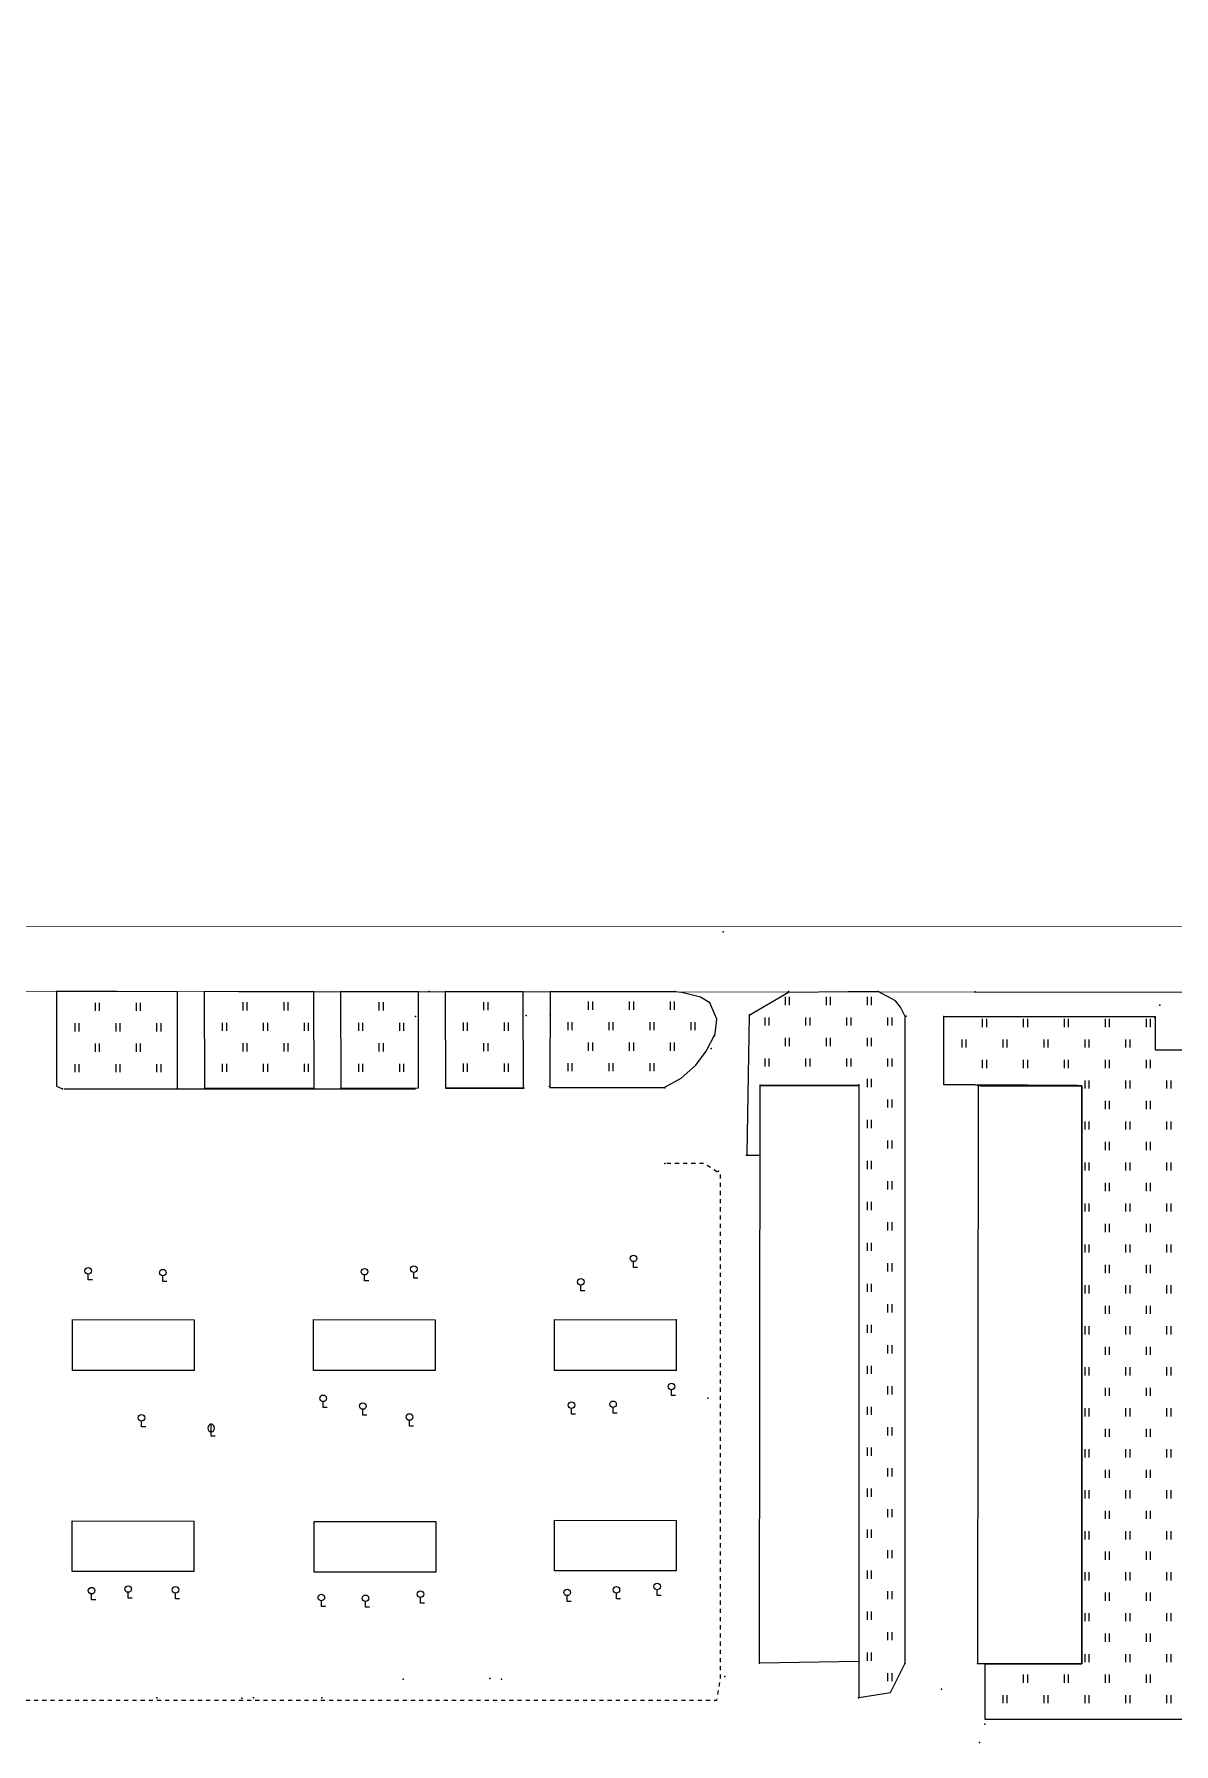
# Model space of a CAD drawing. Extents: x -992 to 2561, y -723 to 1492.
# Drawn here: x 1754.3 to 1893.4, y 1260.6 to 1469.2 of the extents above; entities that cross this region are included whole.
import ezdxf

# ---------------------------------------------------------------- set-up
doc = ezdxf.new("R2010")
doc.units = 0
doc.header["$LTSCALE"] = 0.5
doc.header["$PDSIZE"] = 0.2
doc.linetypes.add('X3', pattern=[5, 4, -1])
doc.linetypes.add('X6', pattern=[2, 1, -1])
doc.layers.get('0').update_dxf_attribs({"linetype": 'CONTINUOUS'})
for name, color, linetype in [('DLSS', 4, 'CONTINUOUS'), ('JMD', 6, 'CONTINUOUS'), ('ZBTZ', 3, 'CONTINUOUS'), ('ZDH', 1, 'CONTINUOUS')]:
    doc.layers.add(name, color=color, linetype=linetype)

# ---------------------------------------------------------------- blocks, each defined once
blk = doc.blocks.new('gc121')
for p, q in [((-0.5, -1), (-0.5, 1)), ((0.5, -1), (0.5, 1))]:
    blk.add_line(p, q)
blk = doc.blocks.new('gc143')
for p, q in [((0, 0), (0, 3)), ((1, 0), (0, 0))]:
    blk.add_line(p, q)
for centre, start, end in [((0.225, 2), 102.68038, 257.31962), ((-0.225, 2), 282.68038, 77.31962)]:
    blk.add_arc(centre, 1.025, start, end)
blk = doc.blocks.new('gc145')
for p, q in [((0, 0), (0, 1.4)), ((1, 0), (0, 0))]:
    blk.add_line(p, q)
blk.add_circle((0, 2.2), 0.8)

msp = doc.modelspace()

# ---------------------------------------------------------------- linework, layer by layer
at = {"layer": 'DLSS', "linetype": 'X3', "const_width": 0.1, "elevation": -0.21, "flags": 128}
msp.add_lwpolyline([(2094.14, 1469.2), (2050.08, 1410.12), (2023.1, 1374.15), (2017.51, 1367.01), (2012.57, 1363.2), (2008.01, 1360.99), (2004.25, 1360.43), (1999.78, 1360.35), (1622.86, 1360.35), (1614.22, 1359.48), (1610.4, 1358.64), (1603.64, 1356.77), (1595.53, 1352.3), (1589.55, 1347.41), (1556.71, 1315.86), (1517.86, 1278.8), (1497.84, 1252.93), (1493.06, 1240.21)], dxfattribs=at)
at = {"layer": 'DLSS', "linetype": 'X6', "elevation": -0.21, "flags": 128}
msp.add_lwpolyline([(1751.32, 1316.75, 0, 0, 0), (1694.23, 1316.77, 0, 0, -0.413991), (1691.24, 1319.77, 0, 0, 0), (1691.22, 1349.44, 0, 0.1, -0.414475), (1694.22, 1352.44, 0.1, 0.1, 0), (2003.22, 1352.3, 0.1, 0.1, 0)], format="xyseb", dxfattribs=at)
at = {"layer": 'DLSS', "linetype": 'X6', "flags": 128}
for points, elevation in [([(1838.09, 1268.6), (1838.08, 1330.15), (1836.05, 1331.46), (1833.64, 1331.46), (1831.54, 1331.46)], -0.21), ([(1713.47, 1269.6), (1713.56, 1268.41), (1714.16, 1267.64), (1714.86, 1266.72), (1715.98, 1265.96), (1837.62, 1265.96), (1838.09, 1268.6)], -0.52)]:
    msp.add_lwpolyline(points, dxfattribs=dict(at, elevation=elevation))
at = {"layer": 'JMD', "linetype": 'Continuous', "flags": 128}
for points, elevation in [([(1757.97, 1340.57), (1800.86, 1340.57)], -0.21), ([(1804.57, 1340.67), (1814.14, 1340.67)], -0.21), ([(1817.26, 1340.7), (1831.19, 1340.7)], -0.21), ([(1817.49, 1340.67), (1817.35, 1340.67)], -0.21), ([(1842.9, 1340.99), (1854.98, 1341.04), (1854.98, 1270.69), (1842.85, 1270.48), (1842.9, 1340.99)], -0.38), ([(1842.9, 1332.48), (1842.9, 1340.98), (1854.96, 1340.98), (1854.96, 1270.55)], -0.21), ([(1881.59, 1340.97), (1869.51, 1341.03), (1869.43, 1270.43)], 0.47), ([(1869.82, 1340.94), (1882.17, 1340.94), (1882.17, 1270.41), (1870.36, 1270.41), (1869.44, 1270.41)], -0.21), ([(1759, 1306.2), (1759, 1312.4), (1773.85, 1312.38)], 0.64), ([(1773.85, 1312.38), (1773.85, 1306.2)], 0.64), ([(1788.41, 1306.19), (1788.41, 1312.39), (1803.26, 1312.36)], 0.64), ([(1803.26, 1312.36), (1803.26, 1306.19)], 0.64), ([(1817.81, 1306.2), (1817.81, 1312.4), (1832.66, 1312.38)], 0.64), ([(1832.66, 1312.38), (1832.66, 1306.2)], 0.64), ([(1773.85, 1306.2), (1759, 1306.2)], 0.64), ([(1803.26, 1306.19), (1788.41, 1306.19)], 0.64), ([(1832.66, 1306.2), (1817.81, 1306.2)], 0.64), ([(1758.93, 1281.64), (1758.93, 1287.84), (1773.78, 1287.81)], 0.64), ([(1773.78, 1287.81), (1773.78, 1281.64)], 0.64), ([(1788.49, 1281.58), (1788.49, 1287.78), (1803.33, 1287.75)], 0.64), ([(1803.33, 1287.75), (1803.33, 1281.58)], 0.64), ([(1817.8, 1281.73), (1817.8, 1287.93), (1832.65, 1287.9)], 0.64), ([(1832.65, 1287.9), (1832.65, 1281.73)], 0.64), ([(1773.78, 1281.64), (1758.93, 1281.64)], 0.64), ([(1803.33, 1281.58), (1788.49, 1281.58)], 0.64), ([(1832.65, 1281.73), (1817.8, 1281.73)], 0.64)]:
    msp.add_lwpolyline(points, dxfattribs=dict(at, elevation=elevation))
at = {"layer": 'ZBTZ', "linetype": 'Continuous', "elevation": -0.21, "flags": 128}
msp.add_lwpolyline([(1771.81, 1340.6), (1771.81, 1352.41), (1757.05, 1352.47), (1757.05, 1340.89), (1757.75, 1340.57)], dxfattribs=at)
for points in [[(1775.1, 1340.62), (1788.49, 1340.62), (1788.46, 1352.43), (1775.06, 1352.39), (1775.1, 1341.02)], [(1791.72, 1340.62), (1801.22, 1340.66), (1801.2, 1352.4), (1791.68, 1352.45), (1791.72, 1340.97)], [(1804.46, 1352.37), (1804.5, 1340.64), (1814.03, 1340.64), (1813.99, 1352.41), (1804.46, 1352.45)], [(1817.23, 1340.7), (1831.22, 1340.7), (1833.26, 1341.86), (1835.06, 1343.43), (1836.34, 1345.15), (1837.44, 1347.25), (1837.65, 1349.07), (1836.79, 1351.07), (1835.65, 1351.76), (1833.35, 1352.31), (1832.52, 1352.41), (1817.28, 1352.45), (1817.25, 1340.96)], [(1841.26, 1332.48), (1842.9, 1332.48), (1842.9, 1340.98), (1854.96, 1340.98), (1854.96, 1266.27), (1858.82, 1266.91), (1860.6, 1270.48), (1860.6, 1349.38), (1860.03, 1350.53), (1859.44, 1351.31), (1857.32, 1352.42), (1846.38, 1352.31), (1841.56, 1349.49), (1841.29, 1332.57)], [(1869.1, 1341.03), (1865.32, 1341.03), (1865.32, 1349.39), (1891.11, 1349.39), (1891.11, 1345.32), (1896.95, 1345.32), (1896.95, 1263.58), (1870.37, 1263.58), (1870.37, 1270.41), (1882.17, 1270.41), (1882.17, 1340.94), (1869.51, 1340.94)]]:
    msp.add_lwpolyline(points, close=True, dxfattribs=at)
at = {"layer": 'ZDH', "linetype": 'Continuous'}
for p in [(1838.42, 1359.72, -0.21), (1802.5, 1352.45, -0.47), (1832.52, 1352.42, -0.46), (1846.39, 1352.42, -0.45), (1857.35, 1352.42, -0.48), (1869.16, 1352.39, -0.46), (1891.72, 1350.75, -0.55), (1800.87, 1349.38, -0.41), (1814.36, 1349.5, -0.38), (1817.29, 1349.48, -0.39), (1841.62, 1349.57, -0.48), (1860.73, 1349.42, -0.53), (1865.33, 1349.38, -0.56), (1891.07, 1349.26, -0.42), (1837.34, 1347.02, -0.5), (1836.92, 1345.48, -0.3), (1757.76, 1340.56, 0.3), (1817.19, 1340.84, 0.2), (1831.27, 1340.69, -0.29), (1842.9, 1340.99, -0.38), (1854.98, 1341.04, -0.12), (1869.51, 1341.03, -0.34), (1881.59, 1340.97, 0.47), (1831.29, 1331.45, 0.29), (1841.26, 1332.48, -0.46), (1837.83, 1330.52, -0.44), (1832.66, 1312.38, 0.64), (1836.54, 1302.79, 0), (1842.85, 1270.48, -0.56), (1799.35, 1268.52, -1.62), (1809.92, 1268.6, -0.38), (1811.35, 1268.54, -0.37), (1838.6, 1268.85, -0.64), (1860.58, 1270.44, -0.49), (1869.43, 1270.43, -1.21), (1865.07, 1267.32, -0.39), (1769.27, 1266.26, -0.54), (1779.66, 1266.22, -0.51), (1781.09, 1266.23, -0.5), (1789.4, 1266.23, -1.42), (1837.37, 1265.9, -0.21), (1837.37, 1265.9, -0.66), (1837.37, 1265.9, -0.21), (1854.94, 1266.26, -0.44), (1870.35, 1263.04, -0.28), (1869.68, 1260.78, -0.38)]:
    msp.add_point(p, dxfattribs=at)

# ---------------------------------------------------------------- block references
at = {"layer": 'ZBTZ', "linetype": 'Continuous', "xscale": 0.5, "yscale": 0.5}
for name, p in [('gc121', (1762.05, 1350.57, -0.21)), ('gc121', (1767.05, 1350.57, -0.21)), ('gc121', (1780.06, 1350.62, -0.21)), ('gc121', (1785.06, 1350.62, -0.21)), ('gc121', (1796.68, 1350.62, -0.21)), ('gc121', (1809.46, 1350.64, -0.21)), ('gc121', (1822.23, 1350.7, -0.21)), ('gc121', (1827.23, 1350.7, -0.21)), ('gc121', (1832.23, 1350.7, -0.21)), ('gc121', (1846.26, 1351.27, -0.21)), ('gc121', (1851.26, 1351.27, -0.21)), ('gc121', (1856.26, 1351.27, -0.21)), ('gc121', (1759.55, 1348.07, -0.21)), ('gc121', (1764.55, 1348.07, -0.21)), ('gc121', (1769.55, 1348.07, -0.21)), ('gc121', (1777.56, 1348.12, -0.21)), ('gc121', (1782.56, 1348.12, -0.21)), ('gc121', (1787.56, 1348.12, -0.21)), ('gc121', (1794.18, 1348.12, -0.21)), ('gc121', (1799.18, 1348.12, -0.21)), ('gc121', (1806.96, 1348.14, -0.21)), ('gc121', (1811.96, 1348.14, -0.21)), ('gc121', (1819.73, 1348.2, -0.21)), ('gc121', (1824.73, 1348.2, -0.21)), ('gc121', (1829.73, 1348.2, -0.21)), ('gc121', (1834.73, 1348.2, -0.21)), ('gc121', (1843.76, 1348.77, -0.21)), ('gc121', (1848.76, 1348.77, -0.21)), ('gc121', (1853.76, 1348.77, -0.21)), ('gc121', (1858.76, 1348.77, -0.21)), ('gc121', (1870.32, 1348.58, -0.21)), ('gc121', (1875.32, 1348.58, -0.21)), ('gc121', (1880.32, 1348.58, -0.21)), ('gc121', (1885.32, 1348.58, -0.21)), ('gc121', (1890.32, 1348.58, -0.21)), ('gc121', (1762.05, 1345.57, -0.21)), ('gc121', (1767.05, 1345.57, -0.21)), ('gc121', (1780.06, 1345.62, -0.21)), ('gc121', (1785.06, 1345.62, -0.21)), ('gc121', (1796.68, 1345.62, -0.21)), ('gc121', (1809.46, 1345.64, -0.21)), ('gc121', (1822.23, 1345.7, -0.21)), ('gc121', (1827.23, 1345.7, -0.21)), ('gc121', (1832.23, 1345.7, -0.21)), ('gc121', (1846.26, 1346.27, -0.21)), ('gc121', (1851.26, 1346.27, -0.21)), ('gc121', (1856.26, 1346.27, -0.21)), ('gc121', (1867.82, 1346.08, -0.21)), ('gc121', (1872.82, 1346.08, -0.21)), ('gc121', (1877.82, 1346.08, -0.21)), ('gc121', (1882.82, 1346.08, -0.21)), ('gc121', (1887.82, 1346.08, -0.21)), ('gc121', (1759.55, 1343.07, -0.21)), ('gc121', (1764.55, 1343.07, -0.21)), ('gc121', (1769.55, 1343.07, -0.21)), ('gc121', (1777.56, 1343.12, -0.21)), ('gc121', (1782.56, 1343.12, -0.21)), ('gc121', (1787.56, 1343.12, -0.21)), ('gc121', (1794.18, 1343.12, -0.21)), ('gc121', (1799.18, 1343.12, -0.21)), ('gc121', (1806.96, 1343.14, -0.21)), ('gc121', (1811.96, 1343.14, -0.21)), ('gc121', (1819.73, 1343.2, -0.21)), ('gc121', (1824.73, 1343.2, -0.21)), ('gc121', (1829.73, 1343.2, -0.21)), ('gc121', (1843.76, 1343.77, -0.21)), ('gc121', (1848.76, 1343.77, -0.21)), ('gc121', (1853.76, 1343.77, -0.21)), ('gc121', (1858.76, 1343.77, -0.21)), ('gc121', (1870.32, 1343.58, -0.21)), ('gc121', (1875.32, 1343.58, -0.21)), ('gc121', (1880.32, 1343.58, -0.21)), ('gc121', (1885.32, 1343.58, -0.21)), ('gc121', (1890.32, 1343.58, -0.21)), ('gc121', (1856.26, 1341.27, -0.21)), ('gc121', (1882.82, 1341.08, -0.21)), ('gc121', (1887.82, 1341.08, -0.21)), ('gc121', (1892.82, 1341.08, -0.21)), ('gc121', (1858.76, 1338.77, -0.21)), ('gc121', (1885.32, 1338.58, -0.21)), ('gc121', (1890.32, 1338.58, -0.21)), ('gc121', (1856.26, 1336.27, -0.21)), ('gc121', (1882.82, 1336.08, -0.21)), ('gc121', (1887.82, 1336.08, -0.21)), ('gc121', (1892.82, 1336.08, -0.21)), ('gc121', (1858.76, 1333.77, -0.21)), ('gc121', (1885.32, 1333.58, -0.21)), ('gc121', (1890.32, 1333.58, -0.21)), ('gc121', (1856.26, 1331.27, -0.21)), ('gc121', (1882.82, 1331.08, -0.21)), ('gc121', (1887.82, 1331.08, -0.21)), ('gc121', (1892.82, 1331.08, -0.21)), ('gc121', (1858.76, 1328.77, -0.21)), ('gc121', (1885.32, 1328.58, -0.21)), ('gc121', (1890.32, 1328.58, -0.21)), ('gc121', (1856.26, 1326.27, -0.21)), ('gc121', (1882.82, 1326.08, -0.21)), ('gc121', (1887.82, 1326.08, -0.21)), ('gc121', (1892.82, 1326.08, -0.21)), ('gc121', (1858.76, 1323.77, -0.21)), ('gc121', (1885.32, 1323.58, -0.21)), ('gc121', (1890.32, 1323.58, -0.21)), ('gc121', (1856.26, 1321.27, -0.21)), ('gc121', (1882.82, 1321.08, -0.21)), ('gc121', (1887.82, 1321.08, -0.21)), ('gc121', (1892.82, 1321.08, -0.21)), ('gc145', (1760.91, 1317.24, -0.21)), ('gc145', (1770.01, 1317.03, -0.21)), ('gc145', (1794.64, 1317.14, -0.21)), ('gc145', (1800.65, 1317.45, -0.21)), ('gc145', (1827.46, 1318.77, -0.21)), ('gc121', (1858.76, 1318.77, -0.21)), ('gc121', (1885.32, 1318.58, -0.21)), ('gc121', (1890.32, 1318.58, -0.21)), ('gc145', (1821.03, 1315.9, -0.21)), ('gc121', (1856.26, 1316.27, -0.21)), ('gc121', (1882.82, 1316.08, -0.21)), ('gc121', (1887.82, 1316.08, -0.21)), ('gc121', (1892.82, 1316.08, -0.21)), ('gc121', (1858.76, 1313.77, -0.21)), ('gc121', (1885.32, 1313.58, -0.21)), ('gc121', (1890.32, 1313.58, -0.21)), ('gc121', (1856.26, 1311.27, -0.21)), ('gc121', (1882.82, 1311.08, -0.21)), ('gc121', (1887.82, 1311.08, -0.21)), ('gc121', (1892.82, 1311.08, -0.21)), ('gc121', (1858.76, 1308.77, -0.21)), ('gc121', (1885.32, 1308.58, -0.21)), ('gc121', (1890.32, 1308.58, -0.21)), ('gc121', (1856.26, 1306.27, -0.21)), ('gc121', (1882.82, 1306.08, -0.21)), ('gc121', (1887.82, 1306.08, -0.21)), ('gc121', (1892.82, 1306.08, -0.21)), ('gc145', (1832.1, 1303.13, -0.21)), ('gc121', (1858.76, 1303.77, -0.21)), ('gc121', (1885.32, 1303.58, -0.21)), ('gc121', (1890.32, 1303.58, -0.21)), ('gc145', (1789.57, 1301.69, -0.21)), ('gc145', (1794.43, 1300.75, -0.21)), ('gc145', (1819.89, 1300.86, -0.21)), ('gc145', (1824.96, 1300.96, -0.21)), ('gc121', (1856.26, 1301.27, -0.21)), ('gc145', (1767.42, 1299.31, -0.21)), ('gc145', (1800.12, 1299.41, -0.21)), ('gc121', (1882.82, 1301.08, -0.21)), ('gc121', (1887.82, 1301.08, -0.21)), ('gc121', (1892.82, 1301.08, -0.21)), ('gc143', (1775.92, 1298.16, -0.21)), ('gc121', (1858.76, 1298.77, -0.21)), ('gc121', (1885.32, 1298.58, -0.21)), ('gc121', (1890.32, 1298.58, -0.21)), ('gc121', (1856.26, 1296.27, -0.21)), ('gc121', (1882.82, 1296.08, -0.21)), ('gc121', (1887.82, 1296.08, -0.21)), ('gc121', (1892.82, 1296.08, -0.21)), ('gc121', (1858.76, 1293.77, -0.21)), ('gc121', (1885.32, 1293.58, -0.21)), ('gc121', (1890.32, 1293.58, -0.21)), ('gc121', (1856.26, 1291.27, -0.21)), ('gc121', (1882.82, 1291.08, -0.21)), ('gc121', (1887.82, 1291.08, -0.21)), ('gc121', (1892.82, 1291.08, -0.21)), ('gc121', (1858.76, 1288.77, -0.21)), ('gc121', (1885.32, 1288.58, -0.21)), ('gc121', (1890.32, 1288.58, -0.21)), ('gc121', (1856.26, 1286.27, -0.21)), ('gc121', (1882.82, 1286.08, -0.21)), ('gc121', (1887.82, 1286.08, -0.21)), ('gc121', (1892.82, 1286.08, -0.21)), ('gc121', (1858.76, 1283.77, -0.21)), ('gc121', (1885.32, 1283.58, -0.21)), ('gc121', (1890.32, 1283.58, -0.21)), ('gc121', (1856.26, 1281.27, -0.21)), ('gc121', (1882.82, 1281.08, -0.21)), ('gc121', (1887.82, 1281.08, -0.21)), ('gc121', (1892.82, 1281.08, -0.21)), ('gc145', (1761.32, 1278.22, -0.21)), ('gc145', (1765.77, 1278.42, -0.21)), ('gc145', (1771.56, 1278.32, -0.21)), ('gc145', (1789.36, 1277.39, -0.21)), ('gc145', (1801.47, 1277.8, -0.21)), ('gc145', (1819.37, 1278.01, -0.21)), ('gc145', (1825.37, 1278.32, -0.21)), ('gc145', (1830.34, 1278.73, -0.21)), ('gc121', (1858.76, 1278.77, -0.21)), ('gc121', (1885.32, 1278.58, -0.21)), ('gc121', (1890.32, 1278.58, -0.21)), ('gc145', (1794.74, 1277.29, -0.21)), ('gc121', (1856.26, 1276.27, -0.21)), ('gc121', (1882.82, 1276.08, -0.21)), ('gc121', (1887.82, 1276.08, -0.21)), ('gc121', (1892.82, 1276.08, -0.21)), ('gc121', (1858.76, 1273.77, -0.21)), ('gc121', (1885.32, 1273.58, -0.21)), ('gc121', (1890.32, 1273.58, -0.21)), ('gc121', (1856.26, 1271.27, -0.21)), ('gc121', (1882.82, 1271.08, -0.21)), ('gc121', (1887.82, 1271.08, -0.21)), ('gc121', (1892.82, 1271.08, -0.21)), ('gc121', (1858.76, 1268.77, -0.21)), ('gc121', (1875.32, 1268.58, -0.21)), ('gc121', (1880.32, 1268.58, -0.21)), ('gc121', (1885.32, 1268.58, -0.21)), ('gc121', (1890.32, 1268.58, -0.21)), ('gc121', (1872.82, 1266.08, -0.21)), ('gc121', (1877.82, 1266.08, -0.21)), ('gc121', (1882.82, 1266.08, -0.21)), ('gc121', (1887.82, 1266.08, -0.21)), ('gc121', (1892.82, 1266.08, -0.21))]:
    msp.add_blockref(name, p, dxfattribs=at)

doc.saveas('drawing.dxf')
